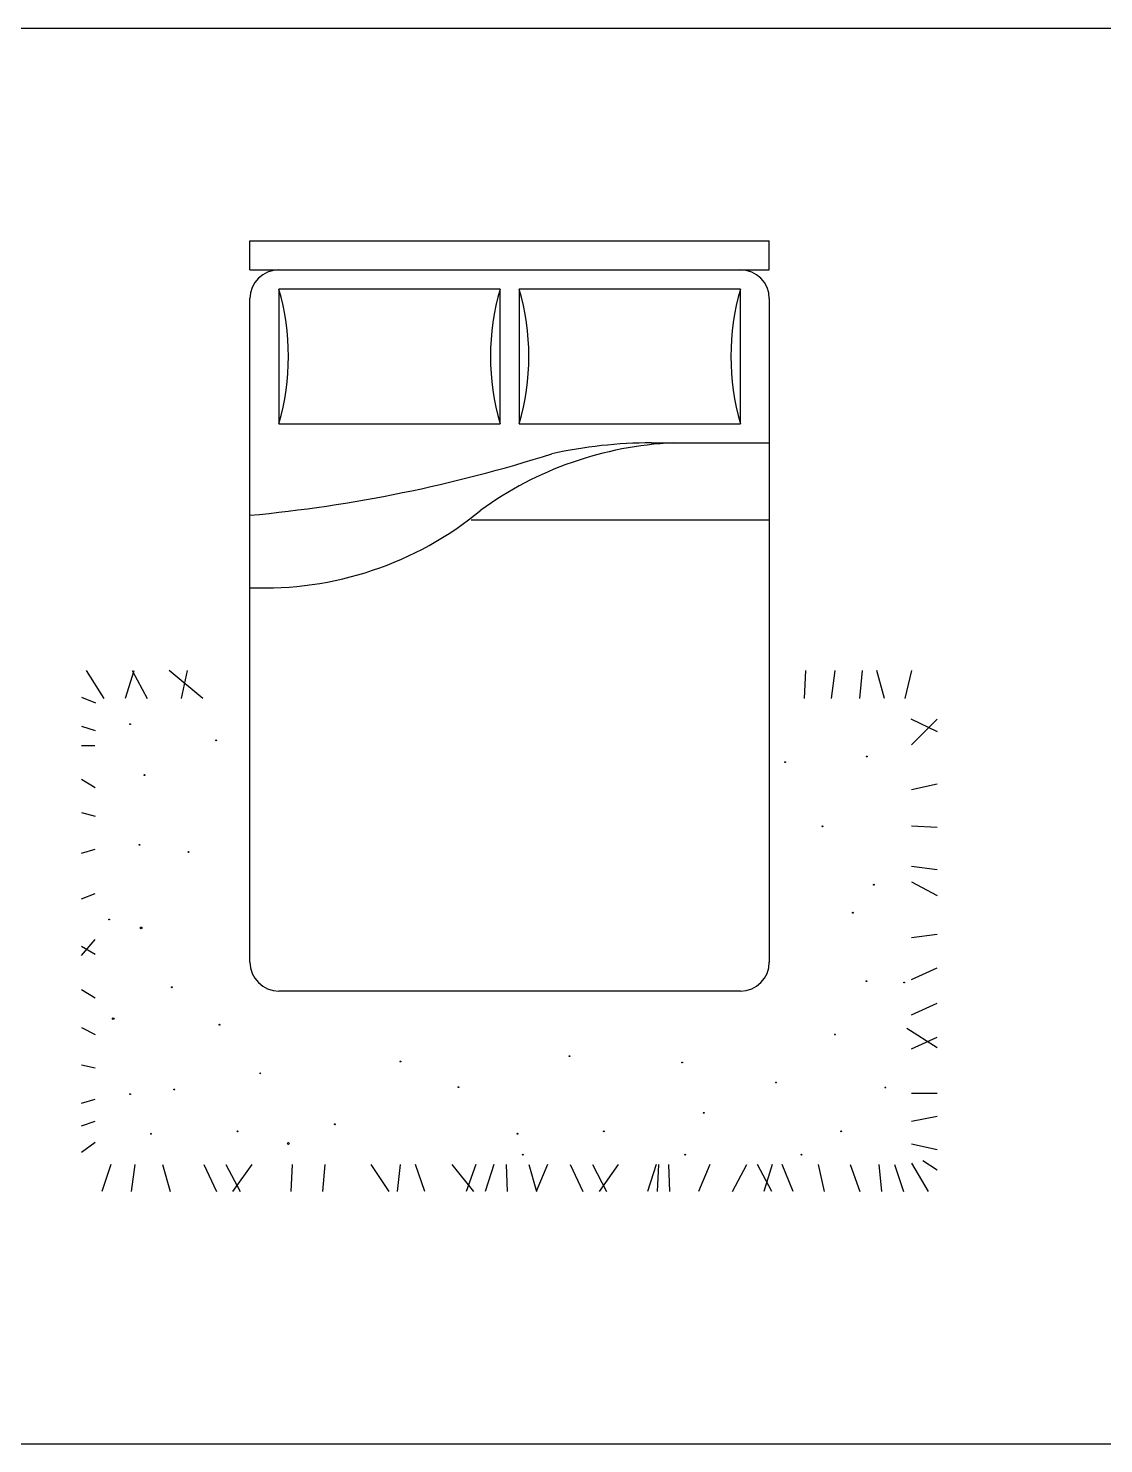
# Model space of a CAD drawing. Header units: inches. Extents: x 11.4 to 53.9, y 13.7 to 38.5.
# Drawn here: x 43.267 to 46.454, y 26.614 to 30.809 of the extents above; entities that cross this region are included whole.
import ezdxf

# ---------------------------------------------------------------- set-up
doc = ezdxf.new("R2010")
doc.units = ezdxf.units.IN
doc.header["$MEASUREMENT"] = 0
doc.layers.add('02', color=2, linetype='Continuous')
doc.layers.add('1', color=1, linetype='Continuous')

msp = doc.modelspace()

# ---------------------------------------------------------------- linework, layer by layer
at = {"layer": '02'}
for p, q in [((43.9239, 30.1787, 0.3429), (45.4629, 30.1787, 0.3429)), ((43.9239, 30.0932, 0.3429), (43.9239, 30.1787, 0.3429)), ((45.4629, 30.0932, 0.3429), (45.4629, 30.1787, 0.3429)), ((43.9239, 30.0932, 0.3429), (45.4629, 30.0932, 0.3429)), ((44.0094, 30.0362, 0.3429), (44.0094, 29.6372, 0.3429)), ((44.6649, 30.0362, 0.3429), (44.0094, 30.0362, 0.3429)), ((44.6649, 29.6372, 0.3429), (44.6649, 30.0362, 0.3429)), ((45.3774, 30.0362, 0.3429), (44.7219, 30.0362, 0.3429)), ((44.7219, 30.0362, 0.3429), (44.7219, 29.6372, 0.3429)), ((45.3774, 29.6372, 0.3429), (45.3774, 30.0362, 0.3429)), ((43.9239, 28.0412, 0.3429), (43.9239, 30.0077, 0.3429)), ((45.4629, 30.0077, 0.3429), (45.4629, 28.0412, 0.3429)), ((44.0094, 29.6372, 0.3429), (44.6649, 29.6372, 0.3429)), ((44.7219, 29.6372, 0.3429), (45.3774, 29.6372, 0.3429)), ((45.114, 29.5802, 0.3429), (45.4629, 29.5802, 0.3429)), ((44.5794, 29.3522, 0.3429), (45.4629, 29.3522, 0.3429)), ((43.4387, 28.9058, 0.3429), (43.4906, 28.8228, 0.3429)), ((43.5546, 28.8238, 0.3429), (43.581, 28.9058, 0.3429)), ((43.5749, 28.9058, 0.3429), (43.6193, 28.8228, 0.3429)), ((43.7847, 28.8228, 0.3429), (43.684, 28.9058, 0.3429)), ((43.7377, 28.9058, 0.3429), (43.7201, 28.8228, 0.3429)), ((45.5668, 28.8228, 0.3429), (45.5714, 28.9058, 0.3429)), ((45.6469, 28.8228, 0.3429), (45.6576, 28.9058, 0.3429)), ((45.7314, 28.8228, 0.3429), (45.7386, 28.9058, 0.3429)), ((45.804, 28.8228, 0.3429), (45.7817, 28.9058, 0.3429)), ((45.8654, 28.8228, 0.3429), (45.885, 28.9058, 0.3429)), ((43.4246, 28.8266, 0.3429), (43.4666, 28.8098, 0.3429)), ((43.4246, 28.741, 0.3429), (43.4656, 28.7274, 0.3429)), ((45.8826, 28.7628, 0.3429), (45.9606, 28.725, 0.3429)), ((45.8846, 28.6858, 0.3429), (45.9606, 28.7618, 0.3429)), ((43.4246, 28.6838, 0.3429), (43.4646, 28.6838, 0.3429)), ((43.4246, 28.5835, 0.3429), (43.4656, 28.559, 0.3429)), ((45.8846, 28.5532, 0.3429), (45.9606, 28.5698, 0.3429)), ((43.4246, 28.4846, 0.3429), (43.4656, 28.4743, 0.3429)), ((45.8846, 28.4455, 0.3429), (45.9606, 28.441, 0.3429)), ((43.4246, 28.3639, 0.3429), (43.4656, 28.3759, 0.3429)), ((45.8846, 28.3262, 0.3429), (45.9606, 28.3155, 0.3429)), ((45.8846, 28.2791, 0.3429), (45.9606, 28.2392, 0.3429)), ((43.4246, 28.2294, 0.3429), (43.4656, 28.2445, 0.3429)), ((43.4246, 28.0608, 0.3429), (43.4656, 28.1081, 0.3429)), ((45.8846, 28.1143, 0.3429), (45.9606, 28.1246, 0.3429)), ((43.4246, 28.0885, 0.3429), (43.4656, 28.0651, 0.3429)), ((45.8846, 27.9899, 0.3429), (45.9606, 28.0246, 0.3429)), ((43.4246, 27.9605, 0.3429), (43.4656, 27.936, 0.3429)), ((45.3774, 27.9557, 0.3429), (44.0094, 27.9557, 0.3429)), ((45.8846, 27.8851, 0.3429), (45.9606, 27.9195, 0.3429)), ((43.4246, 27.8473, 0.3429), (43.4656, 27.8268, 0.3429)), ((45.8706, 27.8458, 0.3429), (45.9606, 27.7885, 0.3429)), ((45.8846, 27.7844, 0.3429), (45.9606, 27.8188, 0.3429)), ((43.4246, 27.7367, 0.3429), (43.4656, 27.728, 0.3429)), ((45.8846, 27.6528, 0.3429), (45.9606, 27.6528, 0.3429)), ((43.4246, 27.6232, 0.3429), (43.4656, 27.635, 0.3429)), ((43.4246, 27.5562, 0.3429), (43.4656, 27.5696, 0.3429)), ((45.8846, 27.5702, 0.3429), (45.9606, 27.5851, 0.3429)), ((43.4246, 27.4786, 0.3429), (43.4656, 27.5074, 0.3429)), ((45.8846, 27.5033, 0.3429), (45.9606, 27.4857, 0.3429)), ((43.5116, 27.4418, 0.3429), (43.4848, 27.3618, 0.3429)), ((43.5827, 27.4418, 0.3429), (43.5714, 27.3618, 0.3429)), ((43.6646, 27.4418, 0.3429), (43.6872, 27.3618, 0.3429)), ((43.7868, 27.4418, 0.3429), (43.8245, 27.3618, 0.3429)), ((43.8525, 27.4418, 0.3429), (43.8944, 27.3618, 0.3429)), ((43.929, 27.4418, 0.3429), (43.8724, 27.3618, 0.3429)), ((44.0488, 27.4418, 0.3429), (44.0448, 27.3618, 0.3429)), ((44.1457, 27.4418, 0.3429), (44.1393, 27.3618, 0.3429)), ((44.2822, 27.4418, 0.3429), (44.3355, 27.3618, 0.3429)), ((44.3685, 27.4418, 0.3429), (44.36, 27.3618, 0.3429)), ((44.4419, 27.3618, 0.3429), (44.4146, 27.4418, 0.3429)), ((44.5868, 27.3618, 0.3429), (44.523, 27.4418, 0.3429)), ((44.5933, 27.4418, 0.3429), (44.565, 27.3618, 0.3429)), ((44.6461, 27.4418, 0.3429), (44.6207, 27.3618, 0.3429)), ((44.6866, 27.3618, 0.3429), (44.6839, 27.4418, 0.3429)), ((44.7506, 27.4418, 0.3429), (44.7732, 27.3618, 0.3429)), ((44.8055, 27.4418, 0.3429), (44.7717, 27.3618, 0.3429)), ((44.8728, 27.4418, 0.3429), (44.9105, 27.3618, 0.3429)), ((44.9385, 27.4418, 0.3429), (44.9804, 27.3618, 0.3429)), ((45.015, 27.4418, 0.3429), (44.9584, 27.3618, 0.3429)), ((45.1271, 27.4418, 0.3429), (45.1017, 27.3618, 0.3429)), ((45.1348, 27.4418, 0.3429), (45.1308, 27.3618, 0.3429)), ((45.1676, 27.3618, 0.3429), (45.1649, 27.4418, 0.3429)), ((45.2865, 27.4418, 0.3429), (45.2527, 27.3618, 0.3429)), ((45.3535, 27.3618, 0.3429), (45.396, 27.4418, 0.3429)), ((45.4708, 27.3618, 0.3429), (45.4278, 27.4418, 0.3429)), ((45.4715, 27.4418, 0.3429), (45.4465, 27.3618, 0.3429)), ((45.5339, 27.3618, 0.3429), (45.5008, 27.4418, 0.3429)), ((45.6077, 27.4418, 0.3429), (45.6256, 27.3618, 0.3429)), ((45.7028, 27.4418, 0.3429), (45.7307, 27.3618, 0.3429)), ((45.7873, 27.4418, 0.3429), (45.7954, 27.3618, 0.3429)), ((45.8339, 27.4418, 0.3429), (45.8602, 27.3618, 0.3429)), ((45.8846, 27.4458, 0.3429), (45.9336, 27.3618, 0.3429)), ((45.9176, 27.4538, 0.3429), (45.9606, 27.4257, 0.3429))]:
    msp.add_line(p, q, dxfattribs=at)
for centre, radius in [((43.5686, 28.7468, 0.3429), 0.00125), ((43.8236, 28.6988, 0.3429), 0.00125), ((45.7516, 28.6508, 0.3429), 0.00125), ((45.5096, 28.6338, 0.3429), 0.00125), ((43.6116, 28.5958, 0.3429), 0.00125), ((45.6206, 28.4438, 0.3429), 0.00125), ((43.5966, 28.3888, 0.3429), 0.00125), ((43.7416, 28.3678, 0.3429), 0.00125), ((45.7726, 28.2708, 0.3429), 0.00125), ((43.5066, 28.1678, 0.3429), 0.00125), ((45.7106, 28.1878, 0.3429), 0.00125), ((43.6016, 28.1428, 0.3429), 0.0025), ((45.7506, 27.9848, 0.3429), 0.00125), ((45.8626, 27.9808, 0.3429), 0.00125), ((43.6926, 27.9668, 0.3429), 0.00125), ((43.5186, 27.8738, 0.3429), 0.0025), ((43.8336, 27.8558, 0.3429), 0.00125), ((45.6576, 27.8268, 0.3429), 0.00125), ((44.3696, 27.7468, 0.3429), 0.00125), ((44.8706, 27.7628, 0.3429), 0.00125), ((45.2046, 27.7438, 0.3429), 0.00125), ((43.9546, 27.7118, 0.3429), 0.00125), ((45.4826, 27.6848, 0.3429), 0.00125), ((43.5686, 27.6498, 0.3429), 0.00125), ((43.6996, 27.6638, 0.3429), 0.00125), ((44.5416, 27.6708, 0.3429), 0.00125), ((45.8066, 27.6698, 0.3429), 0.00125), ((44.1756, 27.5608, 0.3429), 0.00125), ((45.2686, 27.5948, 0.3429), 0.00125), ((43.6306, 27.5328, 0.3429), 0.00125), ((43.8866, 27.5398, 0.3429), 0.00125), ((44.7166, 27.5328, 0.3429), 0.00125), ((44.9726, 27.5398, 0.3429), 0.00125), ((45.6756, 27.5398, 0.3429), 0.00125), ((44.0376, 27.5038, 0.3429), 0.0025), ((44.7326, 27.4708, 0.3429), 0.00125), ((45.2136, 27.4708, 0.3429), 0.00125), ((45.5586, 27.4708, 0.3429), 0.00125)]:
    msp.add_circle(centre, radius, dxfattribs=at)
for centre, radius, start, end in [((44.0094, 30.0077, 0.3429), 0.0855, 90, 180), ((45.3774, 30.0077, 0.3429), 0.0855, 0, 90), ((43.3254, 29.8367, 0.3429), 0.7125, 343.7398, 16.2602), ((45.3489, 29.8367, 0.3429), 0.7125, 163.7398, 196.2602), ((44.0379, 29.8367, 0.3429), 0.7125, 343.7398, 16.2602), ((46.0614, 29.8367, 0.3429), 0.7125, 163.7398, 196.2602), ((45.2243, 28.5335, 0.3429), 1.0477, 92.5398, 126.0403), ((45.1136, 28.212, 0.3429), 1.3681, 89.9814, 102.4667), ((43.5263, 33.6041, 0.3429), 4.257, 275.3572, 287.6665), ((43.9666, 30.1573, 0.3429), 1.0071, 267.5673, 309.5461), ((44.0094, 28.0412, 0.3429), 0.0855, 180, 270), ((45.3774, 28.0412, 0.3429), 0.0855, 270, 0)]:
    msp.add_arc(centre, radius, start, end, dxfattribs=at)
at = {"layer": '1'}
for p, q in [((33.248, 30.809), (53.5742, 30.809)), ((33.248, 26.6141), (53.5742, 26.6141))]:
    msp.add_line(p, q, dxfattribs=at)

doc.saveas('drawing.dxf')
